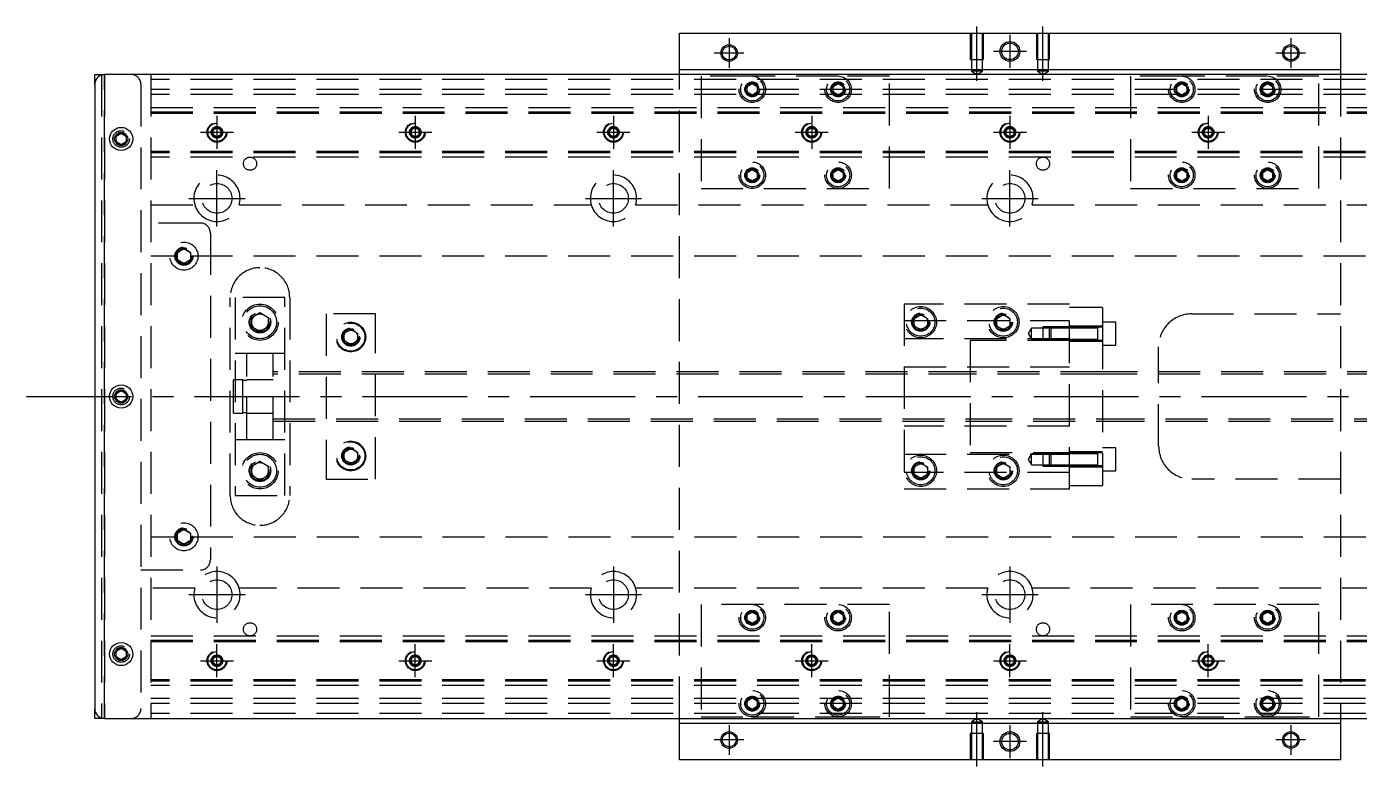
# Model space of a CAD drawing. Extents: x -21 to 723, y -312 to 112.
# Drawn here: x -20.6 to 382.7, y -112 to 112 of the extents above; entities that cross this region are included whole.
import ezdxf

# ---------------------------------------------------------------- set-up
doc = ezdxf.new("R2010")
doc.units = 0
doc.linetypes.add('CENTER', pattern=[50.8, 31.75, -6.35, 6.35, -6.35])
doc.linetypes.add('DASHED', pattern=[19.05, 12.7, -6.35])
doc.layers.get('0').update_dxf_attribs({"linetype": 'CONTINUOUS'})
doc.layers.add('CENTER', color=1, linetype='CENTER')

msp = doc.modelspace()

# ---------------------------------------------------------------- linework, layer by layer
at = {"color": 7, "linetype": 'CONTINUOUS'}
for p, q in [((177, 110), (377, 110)), ((177, 99), (177, 110)), ((377, 110), (377, 99)), ((0, 94.5), (0, 97.5)), ((0, 97.5), (3, 97.5)), ((551, 97.5), (3, 97.5)), ((177, 99), (377, 99)), ((177, 97.5), (177, 99)), ((377, 99), (377, 97.5)), ((0, 94.5), (0, -94.5)), ((6.5, 78.866026), (8, 79.73205)), ((6.5, 77.133974), (6.5, 78.866026)), ((8, 76.26795), (6.5, 77.133974)), ((8, 79.73205), (9.5, 78.866026)), ((9.5, 77.133974), (8, 76.26795)), ((9.5, 78.866026), (9.5, 77.133974)), ((6.5, 0.866026), (8, 1.73205)), ((6.5, -0.866026), (6.5, 0.866026)), ((8, 1.73205), (9.5, 0.866026)), ((9.5, 0.866026), (9.5, -0.866026)), ((8, -1.73205), (6.5, -0.866026)), ((9.5, -0.866026), (8, -1.73205)), ((6.5, -77.133974), (8, -76.26795)), ((8, -76.26795), (9.5, -77.133974)), ((6.5, -78.866026), (6.5, -77.133974)), ((8, -79.73205), (6.5, -78.866026)), ((9.5, -78.866026), (8, -79.73205)), ((9.5, -77.133974), (9.5, -78.866026)), ((0, -97.5), (0, -94.5)), ((3, -97.5), (0, -97.5)), ((3, -97.5), (551, -97.5)), ((177, -99), (177, -97.5)), ((177, -110), (177, -99)), ((377, -99), (177, -99)), ((377, -97.5), (377, -99)), ((377, -99), (377, -110)), ((377, -110), (177, -110))]:
    msp.add_line(p, q, dxfattribs=at)
at = {"color": 3, "linetype": 'DASHED'}
for p, q in [((265.000006, 110), (265.000006, 102)), ((265.35, 110), (265.35, 102)), ((268.65, 102), (268.65, 110)), ((268.999994, 102), (268.999994, 110)), ((285.000006, 110), (285.000006, 102)), ((285.35, 110), (285.35, 102)), ((288.65, 102), (288.65, 110)), ((288.999994, 102), (288.999994, 110)), ((265.000006, 102), (268.999994, 102)), ((265.35, 102), (265.35, 98.5)), ((268.65, 98.5), (268.65, 102)), ((285.000006, 102), (288.999994, 102)), ((285.35, 102), (285.35, 98.5)), ((288.65, 98.5), (288.65, 102)), ((2, 97.5), (2, -97.5)), ((3, 97.5), (3, -97.5)), ((3, -97.5), (3, 97.5)), ((3, -97.5), (3, 97.5)), ((3, 97.5), (3, -97.5)), ((17, 97.5), (17, -97.5)), ((177, -97.5), (177, 97.5)), ((199, 97), (183.5, 97)), ((183.5, 97), (183.5, 63)), ((225, 97), (199, 97)), ((240.5, 97), (225, 97)), ((240.5, 63), (240.5, 97)), ((267, 98.5), (265.35, 98.5)), ((265.35, 98.5), (267, 97.547372)), ((268.65, 98.5), (267, 98.5)), ((267, 97.547372), (268.65, 98.5)), ((287, 98.5), (285.35, 98.5)), ((285.35, 98.5), (287, 97.547372)), ((288.65, 98.5), (287, 98.5)), ((287, 97.547372), (288.65, 98.5)), ((329, 97), (313.5, 97)), ((313.5, 97), (313.5, 63)), ((355, 97), (329, 97)), ((370.5, 97), (355, 97)), ((370.5, 63), (370.5, 97)), ((377, 97.5), (377, -97.5)), ((14, 94.5), (14, -94.5)), ((537, 96), (17, 96)), ((537, 93), (17, 93)), ((197.5, 93.866026), (199, 94.73205)), ((197.5, 92.133974), (197.5, 93.866026)), ((199, 94.73205), (200.5, 93.866026)), ((200.5, 93.866026), (200.5, 92.133974)), ((200.973226, 93.326156), (201, 93)), ((223.5, 93.866026), (225, 94.73205)), ((223.5, 92.133974), (223.5, 93.866026)), ((225, 94.73205), (226.5, 93.866026)), ((226.5, 93.866026), (226.5, 92.133974)), ((226.973226, 93.326156), (227, 93)), ((327.5, 93.866026), (329, 94.73205)), ((327.5, 92.133974), (327.5, 93.866026)), ((329, 94.73205), (330.5, 93.866026)), ((330.5, 93.866026), (330.5, 92.133974)), ((330.973226, 93.326156), (331, 93)), ((353, 93), (353.030168, 93.346066)), ((353.5, 93.866026), (355, 94.73205)), ((353.5, 92.133974), (353.5, 93.866026)), ((355, 94.73205), (356.5, 93.866026)), ((356.5, 93.866026), (356.5, 92.133974)), ((537, 91.5), (17, 91.5)), ((199, 91.26795), (197.5, 92.133974)), ((200.5, 92.133974), (199, 91.26795)), ((225, 91.26795), (223.5, 92.133974)), ((226.5, 92.133974), (225, 91.26795)), ((329, 91.26795), (327.5, 92.133974)), ((330.5, 92.133974), (329, 91.26795)), ((355, 91.26795), (353.5, 92.133974)), ((356.5, 92.133974), (355, 91.26795)), ((17, 87.5), (537, 87.5)), ((17, 86.247728), (537, 86.247728)), ((17, 86.1147), (537, 86.1147)), ((17, 86.1), (537, 86.1)), ((17, 85.8), (537, 85.8)), ((35.75, 80.721688), (37, 81.443376)), ((35.75, 79.278312), (35.75, 80.721688)), ((37, 81.443376), (38.25, 80.721688)), ((38.25, 80.721688), (38.25, 79.278312)), ((95.75, 80.721688), (97, 81.443376)), ((95.75, 79.278312), (95.75, 80.721688)), ((97, 81.443376), (98.25, 80.721688)), ((98.25, 80.721688), (98.25, 79.278312)), ((155.75, 80.721688), (157, 81.443376)), ((155.75, 79.278312), (155.75, 80.721688)), ((157, 81.443376), (158.25, 80.721688)), ((158.25, 80.721688), (158.25, 79.278312)), ((215.75, 80.721688), (217, 81.443376)), ((215.75, 79.278312), (215.75, 80.721688)), ((217, 81.443376), (218.25, 80.721688)), ((218.25, 80.721688), (218.25, 79.278312)), ((275.75, 80.721688), (277, 81.443376)), ((275.75, 79.278312), (275.75, 80.721688)), ((277, 81.443376), (278.25, 80.721688)), ((278.25, 80.721688), (278.25, 79.278312)), ((335.75, 80.721688), (337, 81.443376)), ((335.75, 79.278312), (335.75, 80.721688)), ((337, 81.443376), (338.25, 80.721688)), ((338.25, 80.721688), (338.25, 79.278312)), ((6, 78), (6.030168, 78.346066)), ((35.5, 80), (35.516134, 80.21941)), ((37, 78.556624), (35.75, 79.278312)), ((38.25, 79.278312), (37, 78.556624)), ((95.5, 80), (95.516134, 80.21941)), ((97, 78.556624), (95.75, 79.278312)), ((98.25, 79.278312), (97, 78.556624)), ((155.5, 80), (155.516134, 80.21941)), ((157, 78.556624), (155.75, 79.278312)), ((158.25, 79.278312), (157, 78.556624)), ((215.5, 80), (215.516134, 80.21941)), ((217, 78.556624), (215.75, 79.278312)), ((218.25, 79.278312), (217, 78.556624)), ((275.5, 80), (275.52041, 80.24661)), ((277, 78.556624), (275.75, 79.278312)), ((278.25, 79.278312), (277, 78.556624)), ((337, 78.556624), (335.75, 79.278312)), ((338.25, 79.278312), (337, 78.556624)), ((338.477374, 80.25955), (338.5, 80)), ((537, 74.2), (17, 74.2)), ((537, 73.9), (17, 73.9)), ((537, 73.8853), (17, 73.8853)), ((537, 73.752272), (17, 73.752272)), ((537, 72.5), (17, 72.5)), ((197.5, 67.866026), (199, 68.73205)), ((199, 68.73205), (200.5, 67.866026)), ((223.5, 67.866026), (225, 68.73205)), ((225, 68.73205), (226.5, 67.866026)), ((327.5, 67.866026), (329, 68.73205)), ((329, 68.73205), (330.5, 67.866026)), ((353.5, 67.866026), (355, 68.73205)), ((355, 68.73205), (356.5, 67.866026)), ((197, 67), (197.030168, 67.346066)), ((197.5, 66.133974), (197.5, 67.866026)), ((199, 65.26795), (197.5, 66.133974)), ((200.5, 66.133974), (199, 65.26795)), ((200.5, 67.866026), (200.5, 66.133974)), ((223, 67), (223.023172, 67.30356)), ((223.5, 66.133974), (223.5, 67.866026)), ((225, 65.26795), (223.5, 66.133974)), ((226.5, 66.133974), (225, 65.26795)), ((226.5, 67.866026), (226.5, 66.133974)), ((327.5, 66.133974), (327.5, 67.866026)), ((329, 65.26795), (327.5, 66.133974)), ((330.5, 66.133974), (329, 65.26795)), ((330.5, 67.866026), (330.5, 66.133974)), ((330.973226, 67.326156), (331, 67)), ((353, 67), (353.030168, 67.346066)), ((353.5, 66.133974), (353.5, 67.866026)), ((355, 65.26795), (353.5, 66.133974)), ((356.5, 66.133974), (355, 65.26795)), ((356.5, 67.866026), (356.5, 66.133974)), ((183.5, 63), (240.5, 63)), ((313.5, 63), (370.5, 63)), ((17, 58), (30.291796, 58)), ((43.708204, 58), (150.291796, 58)), ((163.708204, 58), (270.291796, 58)), ((283.708204, 58), (390.291796, 58)), ((32, 52.5), (14, 52.5)), ((35, 49.5), (35, -49.5)), ((25, 43.6547), (27, 44.809402)), ((27, 44.809402), (29, 43.6547)), ((24.9, 42.5), (17, 42.5)), ((24.5, 42.5), (24.534018, 42.911016)), ((25, 41.3453), (25, 43.6547)), ((27, 40.190598), (25, 41.3453)), ((29, 41.3453), (27, 40.190598)), ((29, 43.6547), (29, 41.3453)), ((537, 42.5), (29.1, 42.5)), ((41, -30), (41, 30)), ((42.5, 30), (42.5, -30)), ((57.5, 30), (42.5, 30)), ((57.5, -30), (57.5, 30)), ((59, 30), (59, -30)), ((47.5, 23.943376), (50, 25.386752)), ((50, 25.386752), (52.5, 23.943376)), ((85, 25), (70, 25)), ((70, 25), (70, -25)), ((85, -25), (85, 25)), ((245, 28), (245, -28)), ((295, 28), (245, 28)), ((248, 23.6547), (250, 24.809402)), ((250, 24.809402), (252, 23.6547)), ((273, 23.6547), (275, 24.809402)), ((275, 24.809402), (277, 23.6547)), ((295, -28), (295, 28)), ((305, 27), (295, 27)), ((305, 27), (305, 20.976176)), ((332, 25), (377, 25)), ((47.5, 21.056624), (47.5, 23.943376)), ((50, 19.613248), (47.5, 21.056624)), ((52.5, 21.056624), (50, 19.613248)), ((52.5, 23.943376), (52.5, 21.056624)), ((52.977798, 22.864306), (53, 22.5)), ((75.5, 19.1547), (77.5, 20.309402)), ((77.5, 20.309402), (79.5, 19.1547)), ((245, 23), (295, 23)), ((248, 21.3453), (248, 23.6547)), ((250, 20.190598), (248, 21.3453)), ((252, 21.3453), (250, 20.190598)), ((252, 23.6547), (252, 21.3453)), ((252.483582, 22.786038), (252.5, 22.5)), ((272.5, 22.5), (272.52689, 22.865682)), ((273, 21.3453), (273, 23.6547)), ((275, 20.190598), (273, 21.3453)), ((277, 21.3453), (275, 20.190598)), ((277, 23.6547), (277, 21.3453)), ((283.5, 20.702558), (282.547372, 19.052558)), ((283.5, 17.402558), (283.5, 20.702558)), ((287, 20.702558), (283.5, 20.702558)), ((287, 21.052554), (287, 17.052564)), ((289.35, 21.052554), (287, 21.052554)), ((289, 20.702558), (287, 20.702558)), ((289.35, 21.052558), (289, 20.702558)), ((289, 17.402558), (289, 20.702558)), ((295, 20.702558), (289, 20.702558)), ((295, 20.702558), (289, 20.702558)), ((289.35, 21.052558), (289.35, 17.052558)), ((295, 21.052556), (289.35, 21.052558)), ((295, 21.052554), (289.35, 21.052554)), ((305, 21.302558), (295, 21.302558)), ((303.605, 21.052558), (295, 21.052556)), ((305, 20.976176), (295, 20.976176)), ((303.6, 20.702558), (295, 20.702558)), ((305, 21.052558), (303.595, 21.052558)), ((303.6, 17.05324), (303.6, 21.052564)), ((303.6, 20.836098), (303.6, 21.052558)), ((303.6, 21.052558), (303.6, 20.835892)), ((309, 22.552558), (305, 22.552558)), ((305, 20.976176), (305, -20.976176)), ((309, 15.552558), (309, 22.552558)), ((75.5, 16.8453), (75.5, 19.1547)), ((77.5, 15.690598), (75.5, 16.8453)), ((79.5, 16.8453), (77.5, 15.690598)), ((79.5, 19.1547), (79.5, 16.8453)), ((79.983582, 18.286038), (80, 18)), ((295, 17.5), (245, 17.5)), ((265, 17), (265, -17)), ((295, 17), (265, 17)), ((282.547372, 19.052558), (283.5, 17.402558)), ((283.5, 17.402558), (287, 17.402558)), ((287, 17.402558), (289, 17.402558)), ((287, 17.052564), (289.35, 17.052564)), ((289, 17.402558), (295, 17.402558)), ((289, 17.402558), (289.35, 17.052558)), ((289, 17.402558), (295, 17.402558)), ((289.35, 17.052564), (295, 17.052564)), ((289.35, 17.052558), (295, 17.052562)), ((295, 17.402558), (303.6, 17.402558)), ((295, 17.052562), (303.605, 17.052558)), ((295, 16.802558), (305, 16.802558)), ((303.595, 17.052558), (305, 17.052558)), ((303.6, 17.269268), (303.6, 17.052558)), ((303.6, 17.052558), (303.6, 17.26902)), ((303.6, 17.052554), (303.6, 17.05324)), ((46, 13), (42.5, 13)), ((46, -13), (46, 13)), ((54, 13), (46, 13)), ((54, 13), (46, 13)), ((54, -13), (54, 13)), ((57.5, 13), (54, 13)), ((305, 15.552558), (309, 15.552558)), ((322, -15), (322, 15)), ((245, 9), (295, 9)), ((42, -5), (42, 5)), ((44.85, 5), (42, 5)), ((44.85, -5), (44.85, 5)), ((46, 4.8), (44.85, 4.8)), ((54, 5), (46, 5)), ((54, 5), (46, 5)), ((265, 7.5), (54, 7.5)), ((265, 6.75), (54, 6.75)), ((305, 7.5), (265, 7.5)), ((305, 7.499994), (265, 7.499994)), ((305, 6.75), (265, 6.75)), ((305, 6.75), (265, 6.75)), ((487.005, 7.5), (305, 7.5)), ((487, 6.75), (305, 6.75)), ((9.973226, 0.326156), (10, 0)), ((42, -5), (44.85, -5)), ((44.85, -4.8), (46, -4.8)), ((46, -5), (54, -5)), ((46, -5), (54, -5)), ((54, -6.75), (265, -6.75)), ((54, -7.5), (265, -7.5)), ((265, -6.75), (305, -6.75)), ((265, -6.75), (305, -6.75)), ((265, -7.499994), (305, -7.499994)), ((265, -7.5), (305, -7.5)), ((305, -6.75), (487, -6.75)), ((305, -7.5), (487.005, -7.5)), ((295, -9), (245, -9)), ((42.5, -13), (46, -13)), ((46, -13), (54, -13)), ((46, -13), (54, -13)), ((54, -13), (57.5, -13)), ((75.5, -16.8453), (77.5, -15.690598)), ((77.5, -15.690598), (79.5, -16.8453)), ((309, -15.552558), (305, -15.552558)), ((309, -22.552558), (309, -15.552558)), ((47.5, -21.056624), (50, -19.613248)), ((50, -19.613248), (52.5, -21.056624)), ((75.5, -19.1547), (75.5, -16.8453)), ((77.5, -20.309402), (75.5, -19.1547)), ((79.5, -19.1547), (77.5, -20.309402)), ((79.5, -16.8453), (79.5, -19.1547)), ((79.983582, -17.713962), (80, -18)), ((245, -17.5), (295, -17.5)), ((265, -17), (295, -17)), ((283.5, -17.402558), (282.547372, -19.052558)), ((282.547372, -19.052558), (283.5, -20.702558)), ((283.5, -20.702558), (283.5, -17.402558)), ((287, -17.402558), (283.5, -17.402558)), ((287, -17.052564), (287, -21.052554)), ((289.35, -17.052564), (287, -17.052564)), ((289, -17.402558), (287, -17.402558)), ((289.35, -17.052558), (289, -17.402558)), ((289, -20.702558), (289, -17.402558)), ((295, -17.402558), (289, -17.402558)), ((295, -17.402558), (289, -17.402558)), ((289.35, -17.052558), (289.35, -21.052558)), ((295, -17.052562), (289.35, -17.052558)), ((295, -17.052564), (289.35, -17.052564)), ((305, -16.802558), (295, -16.802558)), ((303.605, -17.052558), (295, -17.052562)), ((303.6, -17.402558), (295, -17.402558)), ((305, -17.052558), (303.595, -17.052558)), ((303.6, -21.051878), (303.6, -17.052554)), ((303.6, -17.26902), (303.6, -17.052558)), ((303.6, -17.052558), (303.6, -17.269226)), ((303.6, -20.836098), (303.6, -17.26902)), ((47.5, -23.943376), (47.5, -21.056624)), ((50, -25.386752), (47.5, -23.943376)), ((52.5, -23.943376), (50, -25.386752)), ((52.5, -21.056624), (52.5, -23.943376)), ((52.977798, -22.135694), (53, -22.5)), ((295, -23), (245, -23)), ((247.5, -22.5), (247.534018, -22.088984)), ((248, -21.3453), (250, -20.190598)), ((248, -23.6547), (248, -21.3453)), ((250, -24.809402), (248, -23.6547)), ((250, -20.190598), (252, -21.3453)), ((252, -23.6547), (250, -24.809402)), ((252, -21.3453), (252, -23.6547)), ((272.5, -22.5), (272.52689, -22.134318)), ((273, -21.3453), (275, -20.190598)), ((273, -23.6547), (273, -21.3453)), ((275, -24.809402), (273, -23.6547)), ((275, -20.190598), (277, -21.3453)), ((277, -23.6547), (275, -24.809402)), ((277, -21.3453), (277, -23.6547)), ((283.5, -20.702558), (287, -20.702558)), ((287, -20.702558), (289, -20.702558)), ((287, -21.052554), (289.35, -21.052554)), ((289, -20.702558), (295, -20.702558)), ((289, -20.702558), (289.35, -21.052558)), ((289, -20.702558), (295, -20.702558)), ((289.35, -21.052554), (295, -21.052554)), ((289.35, -21.052558), (295, -21.052556)), ((295, -20.702558), (303.6, -20.702558)), ((305, -20.976176), (295, -20.976176)), ((295, -21.052556), (303.605, -21.052558)), ((295, -21.302558), (305, -21.302558)), ((303.595, -21.052558), (305, -21.052558)), ((303.6, -20.83585), (303.6, -21.052558)), ((303.6, -21.052558), (303.6, -20.836098)), ((303.6, -21.052564), (303.6, -21.051878)), ((305, -20.976176), (305, -27)), ((305, -22.552558), (309, -22.552558)), ((70, -25), (85, -25)), ((245, -28), (295, -28)), ((295, -27), (305, -27)), ((377, -25), (332, -25)), ((42.5, -30), (57.5, -30)), ((25, -41.3453), (27, -40.190598)), ((27, -40.190598), (29, -41.3453)), ((17, -42.5), (24.9, -42.5)), ((25, -43.6547), (25, -41.3453)), ((27, -44.809402), (25, -43.6547)), ((29, -43.6547), (27, -44.809402)), ((29, -41.3453), (29, -43.6547)), ((29.1, -42.5), (537, -42.5)), ((29.483582, -42.213962), (29.5, -42.5)), ((14, -52.5), (32, -52.5)), ((30.291796, -58), (17, -58)), ((150.291796, -58), (43.708204, -58)), ((270.291796, -58), (163.708204, -58)), ((390.291796, -58), (283.708204, -58)), ((183.5, -63), (183.5, -97)), ((240.5, -63), (183.5, -63)), ((240.5, -97), (240.5, -63)), ((370.5, -63), (313.5, -63)), ((313.5, -63), (313.5, -97)), ((370.5, -97), (370.5, -63)), ((197, -67), (197.030168, -66.653934)), ((197.5, -66.133974), (199, -65.26795)), ((197.5, -67.866026), (197.5, -66.133974)), ((199, -68.73205), (197.5, -67.866026)), ((199, -65.26795), (200.5, -66.133974)), ((200.5, -67.866026), (199, -68.73205)), ((200.5, -66.133974), (200.5, -67.866026)), ((223, -67), (223.023172, -66.69644)), ((223.5, -66.133974), (225, -65.26795)), ((223.5, -67.866026), (223.5, -66.133974)), ((225, -68.73205), (223.5, -67.866026)), ((225, -65.26795), (226.5, -66.133974)), ((226.5, -67.866026), (225, -68.73205)), ((226.5, -66.133974), (226.5, -67.866026)), ((327, -67), (327.023172, -66.69644)), ((327.5, -66.133974), (329, -65.26795)), ((327.5, -67.866026), (327.5, -66.133974)), ((329, -68.73205), (327.5, -67.866026)), ((329, -65.26795), (330.5, -66.133974)), ((330.5, -67.866026), (329, -68.73205)), ((330.5, -66.133974), (330.5, -67.866026)), ((353.5, -66.133974), (355, -65.26795)), ((353.5, -67.866026), (353.5, -66.133974)), ((355, -68.73205), (353.5, -67.866026)), ((355, -65.26795), (356.5, -66.133974)), ((356.5, -67.866026), (355, -68.73205)), ((356.5, -66.133974), (356.5, -67.866026)), ((356.973226, -66.673844), (357, -67)), ((17, -72.5), (537, -72.5)), ((17, -73.752272), (537, -73.752272)), ((17, -73.8853), (537, -73.8853)), ((17, -73.9), (537, -73.9)), ((17, -74.2), (537, -74.2)), ((6, -78), (6.030168, -77.653934)), ((35.75, -79.278312), (37, -78.556624)), ((35.75, -80.721688), (35.75, -79.278312)), ((37, -78.556624), (38.25, -79.278312)), ((38.25, -79.278312), (38.25, -80.721688)), ((38.477374, -79.74045), (38.5, -80)), ((95.75, -79.278312), (97, -78.556624)), ((95.75, -80.721688), (95.75, -79.278312)), ((97, -78.556624), (98.25, -79.278312)), ((98.25, -79.278312), (98.25, -80.721688)), ((98.477374, -79.74045), (98.5, -80)), ((155.75, -79.278312), (157, -78.556624)), ((155.75, -80.721688), (155.75, -79.278312)), ((157, -78.556624), (158.25, -79.278312)), ((158.25, -79.278312), (158.25, -80.721688)), ((158.477374, -79.74045), (158.5, -80)), ((215.75, -79.278312), (217, -78.556624)), ((215.75, -80.721688), (215.75, -79.278312)), ((217, -78.556624), (218.25, -79.278312)), ((218.25, -79.278312), (218.25, -80.721688)), ((218.477374, -79.74045), (218.5, -80)), ((275.5, -80), (275.52041, -79.75339)), ((275.75, -79.278312), (277, -78.556624)), ((275.75, -80.721688), (275.75, -79.278312)), ((277, -78.556624), (278.25, -79.278312)), ((278.25, -79.278312), (278.25, -80.721688)), ((335.75, -79.278312), (337, -78.556624)), ((335.75, -80.721688), (335.75, -79.278312)), ((337, -78.556624), (338.25, -79.278312)), ((338.25, -79.278312), (338.25, -80.721688)), ((338.477374, -79.74045), (338.5, -80)), ((37, -81.443376), (35.75, -80.721688)), ((38.25, -80.721688), (37, -81.443376)), ((97, -81.443376), (95.75, -80.721688)), ((98.25, -80.721688), (97, -81.443376)), ((157, -81.443376), (155.75, -80.721688)), ((158.25, -80.721688), (157, -81.443376)), ((217, -81.443376), (215.75, -80.721688)), ((218.25, -80.721688), (217, -81.443376)), ((277, -81.443376), (275.75, -80.721688)), ((278.25, -80.721688), (277, -81.443376)), ((337, -81.443376), (335.75, -80.721688)), ((338.25, -80.721688), (337, -81.443376)), ((537, -85.8), (17, -85.8)), ((537, -86.1), (17, -86.1)), ((537, -86.1147), (17, -86.1147)), ((537, -86.247728), (17, -86.247728)), ((537, -87.5), (17, -87.5)), ((537, -91.5), (17, -91.5)), ((197, -93), (197.030168, -92.653934)), ((197.5, -92.133974), (199, -91.26795)), ((197.5, -93.866026), (197.5, -92.133974)), ((199, -91.26795), (200.5, -92.133974)), ((200.5, -92.133974), (200.5, -93.866026)), ((223.5, -92.133974), (225, -91.26795)), ((223.5, -93.866026), (223.5, -92.133974)), ((225, -91.26795), (226.5, -92.133974)), ((226.5, -92.133974), (226.5, -93.866026)), ((226.973226, -92.673844), (227, -93)), ((327, -93), (327.023172, -92.69644)), ((327.5, -92.133974), (329, -91.26795)), ((327.5, -93.866026), (327.5, -92.133974)), ((329, -91.26795), (330.5, -92.133974)), ((330.5, -92.133974), (330.5, -93.866026)), ((353.5, -92.133974), (355, -91.26795)), ((353.5, -93.866026), (353.5, -92.133974)), ((355, -91.26795), (356.5, -92.133974)), ((356.5, -92.133974), (356.5, -93.866026)), ((356.973226, -92.673844), (357, -93)), ((537, -93), (17, -93)), ((537, -96), (17, -96)), ((199, -94.73205), (197.5, -93.866026)), ((200.5, -93.866026), (199, -94.73205)), ((225, -94.73205), (223.5, -93.866026)), ((226.5, -93.866026), (225, -94.73205)), ((329, -94.73205), (327.5, -93.866026)), ((330.5, -93.866026), (329, -94.73205)), ((355, -94.73205), (353.5, -93.866026)), ((356.5, -93.866026), (355, -94.73205)), ((183.5, -97), (199, -97)), ((199, -97), (225, -97)), ((225, -97), (240.5, -97)), ((267, -97.547372), (265.35, -98.5)), ((265.35, -98.5), (267, -98.5)), ((265.35, -98.5), (265.35, -102)), ((268.65, -98.5), (267, -97.547372)), ((267, -98.5), (268.65, -98.5)), ((268.65, -102), (268.65, -98.5)), ((287, -97.547372), (285.35, -98.5)), ((285.35, -98.5), (287, -98.5)), ((285.35, -98.5), (285.35, -102)), ((288.65, -98.5), (287, -97.547372)), ((287, -98.5), (288.65, -98.5)), ((288.65, -102), (288.65, -98.5)), ((313.5, -97), (329, -97)), ((329, -97), (355, -97)), ((355, -97), (370.5, -97)), ((268.999994, -102), (265.000006, -102)), ((265.000006, -102), (265.000006, -110)), ((265.35, -102), (265.35, -110)), ((268.65, -110), (268.65, -102)), ((268.999994, -110), (268.999994, -102)), ((288.999994, -102), (285.000006, -102)), ((285.000006, -102), (285.000006, -110)), ((285.35, -102), (285.35, -110)), ((288.65, -110), (288.65, -102)), ((288.999994, -110), (288.999994, -102))]:
    msp.add_line(p, q, dxfattribs=at)
at = {"color": 3, "linetype": 'CONTINUOUS'}
for centre in [(192, 104), (362, 104), (192, -104), (362, -104)]:
    msp.add_circle(centre, 2.5, dxfattribs=at)
at = {"color": 7, "linetype": 'CONTINUOUS'}
for centre, radius in [((192, 104), 2.1), ((277, 104.5), 3), ((277, 104.5), 2.5), ((362, 104), 2.1), ((8, 78), 3.5), ((337, 80), 1.25), ((8, 0), 3.5), ((8, -78), 3.5), ((192, -104), 2.1), ((277, -104.5), 3), ((277, -104.5), 2.5), ((362, -104), 2.1)]:
    msp.add_circle(centre, radius, dxfattribs=at)
at = {"color": 3, "linetype": 'DASHED'}
for centre, radius in [((199, 93), 4), ((225, 93), 4), ((329, 93), 4), ((355, 93), 4), ((199, 93), 3.5), ((199, 93), 2.25), ((199, 93), 2), ((225, 93), 3.5), ((225, 93), 2.25), ((225, 93), 2), ((329, 93), 3.5), ((329, 93), 2.25), ((329, 93), 2), ((355, 93), 3.5), ((355, 93), 2.25), ((355, 93), 2), ((37, 80), 3), ((37, 80), 2.75), ((37, 80), 1.75), ((37, 80), 1.5), ((37, 80), 1.25), ((97, 80), 3), ((97, 80), 2.75), ((97, 80), 1.75), ((97, 80), 1.5), ((97, 80), 1.25), ((157, 80), 3), ((157, 80), 2.75), ((157, 80), 1.75), ((157, 80), 1.5), ((157, 80), 1.25), ((217, 80), 3), ((217, 80), 2.75), ((217, 80), 1.75), ((217, 80), 1.5), ((217, 80), 1.25), ((277, 80), 3), ((277, 80), 2.75), ((277, 80), 1.75), ((277, 80), 1.5), ((277, 80), 1.25), ((337, 80), 3), ((337, 80), 2.75), ((337, 80), 1.75), ((337, 80), 1.5), ((8, 78), 2.5), ((8, 78), 2), ((47, 70.5), 2), ((199, 67), 4), ((199, 67), 3.5), ((199, 67), 2.25), ((199, 67), 2), ((199, 67), 1.65), ((225, 67), 4), ((225, 67), 3.5), ((225, 67), 2.25), ((225, 67), 2), ((225, 67), 1.65), ((287, 70.5), 2), ((329, 67), 4), ((329, 67), 3.5), ((329, 67), 2.25), ((329, 67), 2), ((329, 67), 1.65), ((355, 67), 4), ((355, 67), 3.5), ((355, 67), 2.25), ((355, 67), 2), ((355, 67), 1.65), ((37, 60), 4.5), ((157, 60), 4.5), ((277, 60), 4.5), ((27, 42.5), 4.25), ((27, 42.5), 2.75), ((27, 42.5), 2.5), ((27, 42.5), 2.1), ((50, 22.5), 5.5), ((50, 22.5), 5), ((50, 22.5), 3.25), ((50, 22.5), 3), ((50, 22.5), 2.5), ((250, 22.5), 4.75), ((250, 22.5), 4.25), ((250, 22.5), 2.75), ((250, 22.5), 2.5), ((250, 22.5), 2.1), ((275, 22.5), 4.75), ((275, 22.5), 4.25), ((275, 22.5), 2.75), ((275, 22.5), 2.5), ((275, 22.5), 2.1), ((77.5, 18), 4.5), ((77.5, 18), 4.25), ((77.5, 18), 2.75), ((77.5, 18), 2.5), ((77.5, 18), 2.1), ((8, 0), 2.5), ((8, 0), 2), ((77.5, -18), 4.5), ((77.5, -18), 4.25), ((77.5, -18), 2.75), ((77.5, -18), 2.5), ((77.5, -18), 2.1), ((50, -22.5), 5.5), ((50, -22.5), 5), ((50, -22.5), 3.25), ((50, -22.5), 3), ((50, -22.5), 2.5), ((250, -22.5), 4.75), ((250, -22.5), 4.25), ((250, -22.5), 2.75), ((250, -22.5), 2.5), ((275, -22.5), 4.75), ((275, -22.5), 4.25), ((275, -22.5), 2.75), ((275, -22.5), 2.5), ((250, -22.5), 2.1), ((275, -22.5), 2.1), ((27, -42.5), 4.25), ((27, -42.5), 2.75), ((27, -42.5), 2.5), ((27, -42.5), 2.1), ((37, -60), 4.5), ((157, -60), 4.5), ((277, -60), 4.5), ((199, -67), 4), ((199, -67), 3.5), ((225, -67), 4), ((225, -67), 3.5), ((329, -67), 4), ((329, -67), 3.5), ((355, -67), 4), ((355, -67), 3.5), ((47, -70.5), 2), ((199, -67), 2.25), ((199, -67), 2), ((199, -67), 1.65), ((225, -67), 2.25), ((225, -67), 2), ((225, -67), 1.65), ((287, -70.5), 2), ((329, -67), 2.25), ((329, -67), 2), ((329, -67), 1.65), ((355, -67), 2.25), ((355, -67), 2), ((355, -67), 1.65), ((8, -78), 2.5), ((8, -78), 2), ((37, -80), 3), ((37, -80), 2.75), ((37, -80), 1.75), ((37, -80), 1.5), ((37, -80), 1.25), ((97, -80), 3), ((97, -80), 2.75), ((97, -80), 1.75), ((97, -80), 1.5), ((97, -80), 1.25), ((157, -80), 3), ((157, -80), 2.75), ((157, -80), 1.75), ((157, -80), 1.5), ((157, -80), 1.25), ((217, -80), 3), ((217, -80), 2.75), ((217, -80), 1.75), ((217, -80), 1.5), ((217, -80), 1.25), ((277, -80), 3), ((277, -80), 2.75), ((277, -80), 1.75), ((277, -80), 1.5), ((277, -80), 1.25), ((337, -80), 3), ((337, -80), 2.75), ((337, -80), 1.75), ((337, -80), 1.5), ((337, -80), 1.25), ((199, -93), 4), ((199, -93), 3.5), ((199, -93), 2.25), ((199, -93), 2), ((225, -93), 4), ((225, -93), 3.5), ((225, -93), 2.25), ((225, -93), 2), ((329, -93), 4), ((329, -93), 3.5), ((329, -93), 2.25), ((329, -93), 2), ((355, -93), 4), ((355, -93), 3.5), ((355, -93), 2.25), ((355, -93), 2)]:
    msp.add_circle(centre, radius, dxfattribs=at)
at = {"color": 7, "linetype": 'CONTINUOUS'}
for centre, radius, start, end in [((3, 94.5), 3, 90, 180), ((8, 78), 1.65, 155.380023, 180), ((8, 78), 1.65, 180, 204.619977), ((8, 78), 1.65, 144.619977, 155.380023), ((8, 78), 1.65, 204.619977, 215.380023), ((8, 78), 1.65, 95.380023, 144.619977), ((8, 78), 1.65, 215.380023, 264.619977), ((8, 78), 1.65, 84.619977, 95.380023), ((8, 78), 1.65, 35.380023, 84.619977), ((8, 78), 1.65, 275.380023, 324.619977), ((8, 78), 1.65, 24.619977, 35.380023), ((8, 78), 1.65, 324.619977, 335.380023), ((8, 78), 1.65, 335.380023, 24.619977), ((8, 78), 1.65, 264.619977, 275.380023), ((8, 0), 1.65, 155.380023, 180), ((8, 0), 1.65, 180, 204.619977), ((8, 0), 1.65, 144.619977, 155.380023), ((8, 0), 1.65, 95.380023, 144.619977), ((8, 0), 1.65, 84.619977, 95.380023), ((8, 0), 1.65, 35.380023, 84.619977), ((8, 0), 1.65, 24.619977, 35.380023), ((8, 0), 1.65, 335.380023, 24.619977), ((8, 0), 1.65, 204.619977, 215.380023), ((8, 0), 1.65, 215.380023, 264.619977), ((8, 0), 1.65, 264.619977, 275.380023), ((8, 0), 1.65, 275.380023, 324.619977), ((8, 0), 1.65, 324.619977, 335.380023), ((8, -78), 1.65, 95.380023, 144.619977), ((8, -78), 1.65, 84.619977, 95.380023), ((8, -78), 1.65, 35.380023, 84.619977), ((8, -78), 1.65, 155.380023, 180), ((8, -78), 1.65, 180, 204.619977), ((8, -78), 1.65, 144.619977, 155.380023), ((8, -78), 1.65, 204.619977, 215.380023), ((8, -78), 1.65, 215.380023, 264.619977), ((8, -78), 1.65, 264.619977, 275.380023), ((8, -78), 1.65, 275.380023, 324.619977), ((8, -78), 1.65, 24.619977, 35.380023), ((8, -78), 1.65, 324.619977, 335.380023), ((8, -78), 1.65, 335.380023, 24.619977), ((3, -94.5), 3, 180, 270)]:
    msp.add_arc(centre, radius, start, end, dxfattribs=at)
at = {"color": 3, "linetype": 'DASHED'}
for centre, radius, start, end in [((11, 94.5), 3, 0, 90), ((199, 93), 1.65, 155.380023, 180), ((199, 93), 1.65, 180, 204.619977), ((199, 93), 1.65, 144.619977, 155.380023), ((199, 93), 1.65, 95.380023, 144.619977), ((199, 93), 1.65, 84.619977, 95.380023), ((199, 93), 1.65, 35.380023, 84.619977), ((199, 93), 1.65, 24.619977, 35.380023), ((199, 93), 1.65, 335.380023, 24.619977), ((225, 93), 1.65, 155.380023, 180), ((225, 93), 1.65, 180, 204.619977), ((225, 93), 1.65, 144.619977, 155.380023), ((225, 93), 1.65, 95.380023, 144.619977), ((225, 93), 1.65, 84.619977, 95.380023), ((225, 93), 1.65, 35.380023, 84.619977), ((225, 93), 1.65, 24.619977, 35.380023), ((225, 93), 1.65, 335.380023, 24.619977), ((329, 93), 1.65, 155.380023, 180), ((329, 93), 1.65, 180, 204.619977), ((329, 93), 1.65, 144.619977, 155.380023), ((329, 93), 1.65, 95.380023, 144.619977), ((329, 93), 1.65, 84.619977, 95.380023), ((329, 93), 1.65, 35.380023, 84.619977), ((329, 93), 1.65, 24.619977, 35.380023), ((329, 93), 1.65, 335.380023, 24.619977), ((355, 93), 1.65, 155.380023, 180), ((355, 93), 1.65, 180, 204.619977), ((355, 93), 1.65, 144.619977, 155.380023), ((355, 93), 1.65, 95.380023, 144.619977), ((355, 93), 1.65, 84.619977, 95.380023), ((355, 93), 1.65, 35.380023, 84.619977), ((355, 93), 1.65, 24.619977, 35.380023), ((355, 93), 1.65, 335.380023, 24.619977), ((199, 93), 1.65, 204.619977, 215.380023), ((199, 93), 1.65, 215.380023, 264.619977), ((199, 93), 1.65, 264.619977, 275.380023), ((199, 93), 1.65, 275.380023, 324.619977), ((199, 93), 1.65, 324.619977, 335.380023), ((225, 93), 1.65, 204.619977, 215.380023), ((225, 93), 1.65, 215.380023, 264.619977), ((225, 93), 1.65, 264.619977, 275.380023), ((225, 93), 1.65, 275.380023, 324.619977), ((225, 93), 1.65, 324.619977, 335.380023), ((329, 93), 1.65, 204.619977, 215.380023), ((329, 93), 1.65, 215.380023, 264.619977), ((329, 93), 1.65, 264.619977, 275.380023), ((329, 93), 1.65, 275.380023, 324.619977), ((329, 93), 1.65, 324.619977, 335.380023), ((355, 93), 1.65, 204.619977, 215.380023), ((355, 93), 1.65, 215.380023, 264.619977), ((355, 93), 1.65, 264.619977, 275.380023), ((355, 93), 1.65, 275.380023, 324.619977), ((355, 93), 1.65, 324.619977, 335.380023), ((37, 60), 7, 343.39845, 196.60155), ((157, 60), 7, 343.39845, 196.60155), ((277, 60), 7, 343.39845, 196.60155), ((37, 60), 7, 196.60155, 343.39845), ((157, 60), 7, 196.60155, 343.39845), ((277, 60), 7, 196.60155, 343.39845), ((32, 49.5), 3, 0, 90), ((50, 30), 9, 90, 180), ((50, 30), 9, 0, 90), ((332, 15), 10, 90, 180), ((332, -15), 10, 180, 270), ((50, -30), 9, 180, 270), ((50, -30), 9, 270, 0), ((32, -49.5), 3, 270, 0), ((37, -60), 7, 16.60155, 163.39845), ((157, -60), 7, 16.60155, 163.39845), ((277, -60), 7, 16.60155, 163.39845), ((37, -60), 7, 163.39845, 16.60155), ((157, -60), 7, 163.39845, 16.60155), ((277, -60), 7, 163.39845, 16.60155), ((199, -93), 1.65, 155.380023, 180), ((199, -93), 1.65, 144.619977, 155.380023), ((199, -93), 1.65, 95.380023, 144.619977), ((199, -93), 1.65, 84.619977, 95.380023), ((199, -93), 1.65, 35.380023, 84.619977), ((199, -93), 1.65, 24.619977, 35.380023), ((199, -93), 1.65, 335.380023, 24.619977), ((225, -93), 1.65, 155.380023, 180), ((225, -93), 1.65, 144.619977, 155.380023), ((225, -93), 1.65, 95.380023, 144.619977), ((225, -93), 1.65, 84.619977, 95.380023), ((225, -93), 1.65, 35.380023, 84.619977), ((225, -93), 1.65, 24.619977, 35.380023), ((225, -93), 1.65, 335.380023, 24.619977), ((329, -93), 1.65, 155.380023, 180), ((329, -93), 1.65, 144.619977, 155.380023), ((329, -93), 1.65, 95.380023, 144.619977), ((329, -93), 1.65, 84.619977, 95.380023), ((329, -93), 1.65, 35.380023, 84.619977), ((329, -93), 1.65, 24.619977, 35.380023), ((329, -93), 1.65, 335.380023, 24.619977), ((355, -93), 1.65, 155.380023, 180), ((355, -93), 1.65, 144.619977, 155.380023), ((355, -93), 1.65, 95.380023, 144.619977), ((355, -93), 1.65, 84.619977, 95.380023), ((355, -93), 1.65, 35.380023, 84.619977), ((355, -93), 1.65, 24.619977, 35.380023), ((355, -93), 1.65, 335.380023, 24.619977), ((11, -94.5), 3, 270, 0), ((199, -93), 1.65, 180, 204.619977), ((199, -93), 1.65, 204.619977, 215.380023), ((199, -93), 1.65, 215.380023, 264.619977), ((199, -93), 1.65, 264.619977, 275.380023), ((199, -93), 1.65, 275.380023, 324.619977), ((199, -93), 1.65, 324.619977, 335.380023), ((225, -93), 1.65, 180, 204.619977), ((225, -93), 1.65, 204.619977, 215.380023), ((225, -93), 1.65, 215.380023, 264.619977), ((225, -93), 1.65, 264.619977, 275.380023), ((225, -93), 1.65, 275.380023, 324.619977), ((225, -93), 1.65, 324.619977, 335.380023), ((329, -93), 1.65, 180, 204.619977), ((329, -93), 1.65, 204.619977, 215.380023), ((329, -93), 1.65, 215.380023, 264.619977), ((329, -93), 1.65, 264.619977, 275.380023), ((329, -93), 1.65, 275.380023, 324.619977), ((329, -93), 1.65, 324.619977, 335.380023), ((355, -93), 1.65, 180, 204.619977), ((355, -93), 1.65, 204.619977, 215.380023), ((355, -93), 1.65, 215.380023, 264.619977), ((355, -93), 1.65, 264.619977, 275.380023), ((355, -93), 1.65, 275.380023, 324.619977), ((355, -93), 1.65, 324.619977, 335.380023)]:
    msp.add_arc(centre, radius, start, end, dxfattribs=at)
at = {"layer": 'CENTER', "color": 1, "linetype": 'CENTER'}
for p, q in [((267, 95.547372), (267, 112)), ((277, 109.5), (277, 99.5)), ((287, 95.547372), (287, 112)), ((192, 108.5), (192, 99.5)), ((362, 108.5), (362, 99.5)), ((196.5, 104), (187.5, 104)), ((282, 104.5), (272, 104.5)), ((366.5, 104), (357.5, 104)), ((37, 85), (37, 75)), ((97, 85), (97, 75)), ((157, 85), (157, 75)), ((217, 85), (217, 75)), ((277, 85), (277, 75)), ((337, 85), (337, 75)), ((32, 80), (42, 80)), ((92, 80), (102, 80)), ((152, 80), (162, 80)), ((212, 80), (222, 80)), ((272, 80), (282, 80)), ((332, 80), (342, 80)), ((37, 51.5), (37, 68.5)), ((157, 51.5), (157, 68.5)), ((277, 51.5), (277, 68.5)), ((28.5, 60), (45.5, 60)), ((148.5, 60), (165.5, 60)), ((268.5, 60), (285.5, 60)), ((-20.607194, 0), (587.569477, 0)), ((37, -51.5), (37, -68.5)), ((157, -51.5), (157, -68.5)), ((277, -51.5), (277, -68.5)), ((28.5, -60), (45.5, -60)), ((148.5, -60), (165.5, -60)), ((268.5, -60), (285.5, -60)), ((37, -85), (37, -75)), ((97, -85), (97, -75)), ((157, -85), (157, -75)), ((217, -85), (217, -75)), ((277, -85), (277, -75)), ((337, -85), (337, -75)), ((32, -80), (42, -80)), ((92, -80), (102, -80)), ((152, -80), (162, -80)), ((212, -80), (222, -80)), ((272, -80), (282, -80)), ((332, -80), (342, -80)), ((267, -112), (267, -95.547372)), ((287, -112), (287, -95.547372)), ((192, -99.5), (192, -108.5)), ((277, -99.5), (277, -109.5)), ((362, -99.5), (362, -108.5)), ((196.5, -104), (187.5, -104)), ((282, -104.5), (272, -104.5)), ((366.5, -104), (357.5, -104))]:
    msp.add_line(p, q, dxfattribs=at)

doc.saveas('drawing.dxf')
